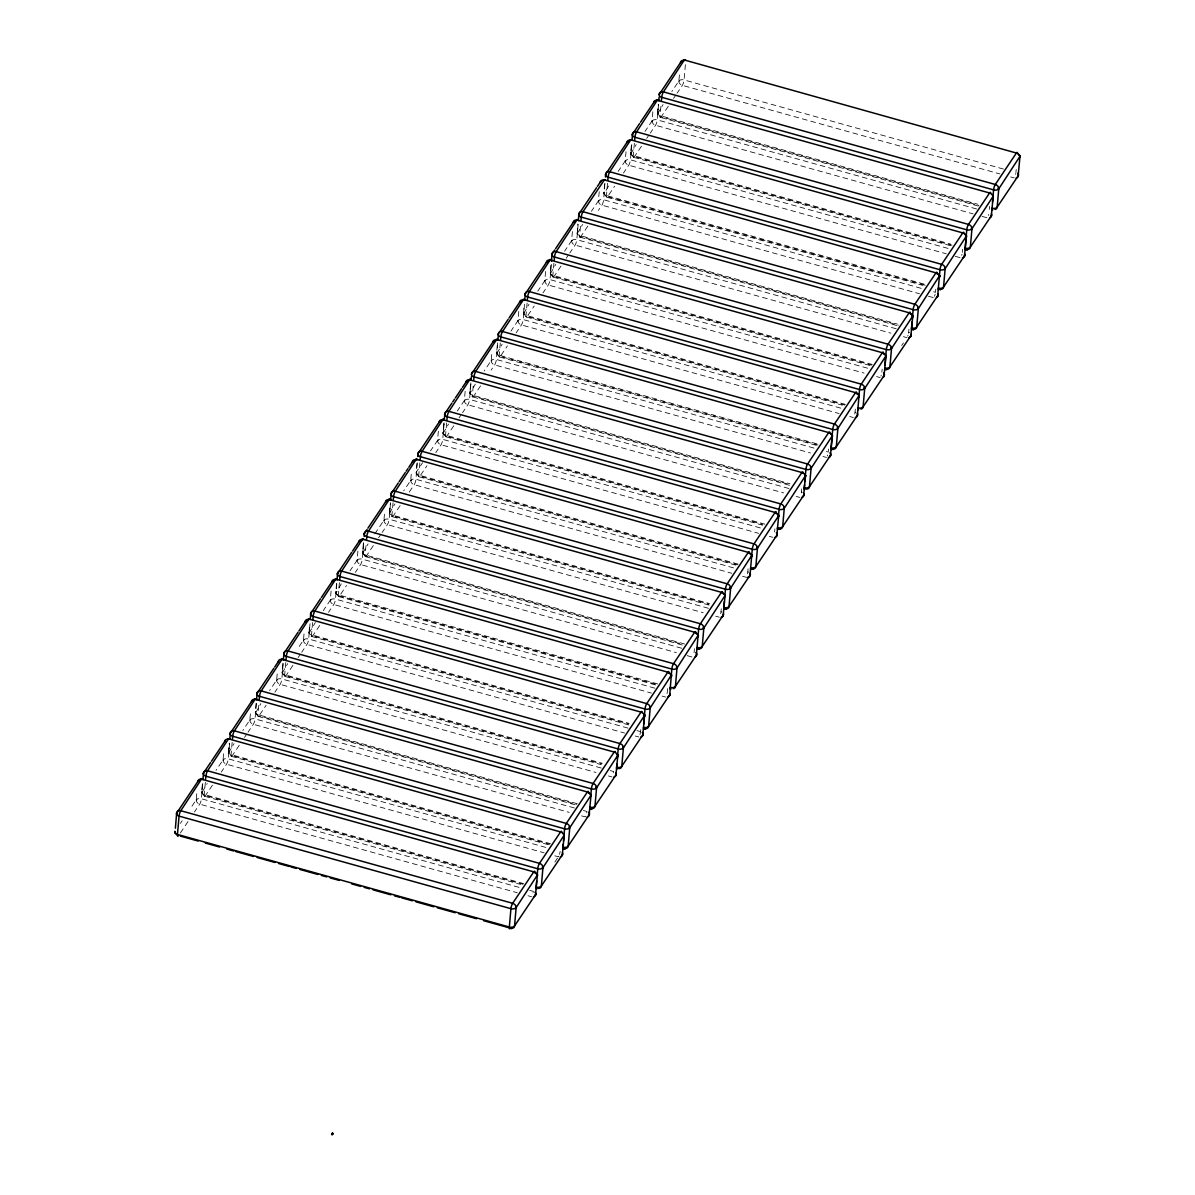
<?xml version="1.0" encoding="UTF-8"?>
<svg xmlns="http://www.w3.org/2000/svg" width="1195" height="1195" viewBox="0 0 1195 1195"><rect width="100%" height="100%" fill="white"/><g stroke="black" fill="none" stroke-linecap="round" stroke-linejoin="round"><path stroke-width="0.75" stroke-dasharray="5 3.75" d="M228.723 752.955L229.291 743.126M255.536 713.027L260.839 703.616M282.349 673.084L282.901 665.421M309.161 633.156L309.595 624.851M655.293 684.093L339.485 595.991A4.048 3.122 33.9 0 1 335.989 591.674L335.974 593.213L341.277 583.817M362.787 553.285L363.609 542.575M389.6 513.357L390.421 502.632M416.413 473.414L416.428 471.861L422.597 462.704M443.226 433.486L444.047 422.761M496.851 353.615L502.154 344.205M523.664 313.673L528.967 304.277M550.477 273.745L551.029 266.082M577.29 233.817L577.857 223.988M925.214 285.246L607.613 196.652A4.048 3.122 33.9 0 1 604.132 192.32L604.102 193.874L609.405 184.463M630.915 153.946L631.468 146.283M657.728 114.003L658.296 104.189M196.757 793.734L196.219 799.843L190.065 809.015M202.343 784.592L201.671 792.658L204.494 796.214M202.463 785.234L201.761 792.882L207.213 783.487M202.762 783.487L201.417 798.768A4.048 1.001 -74.4 0 1 199.714 804.16L194.426 812.017M205.346 782.292L204.27 794.511A4.048 1.001 -74.4 0 0 205.421 795.661L523.022 884.255M223.57 753.791L223.032 759.9L215.996 770.387M229.574 743.559L228.23 758.825A4.048 1.001 -74.4 0 1 226.527 764.232L221.239 772.089M232.159 742.364L231.083 754.583A4.048 1.001 -74.4 0 0 232.233 755.733L549.834 844.327M250.382 713.863L249.845 719.973L242.809 730.444M256.103 703.198L255.297 712.788L258.12 716.343M256.387 703.616L255.043 718.897A4.048 1.001 -74.4 0 1 253.34 724.289L248.052 732.162M258.703 705.483L257.896 714.655A4.048 1.001 -74.4 0 0 259.046 715.805L576.647 804.399M277.195 673.92L276.657 680.03L269.622 690.516M282.916 663.27L282.11 672.845L284.933 676.415M283.2 663.688L281.856 678.969A4.048 1.001 -74.4 0 1 280.153 684.362L274.88 692.219M285.784 662.493L284.709 674.712A4.048 1.001 -74.4 0 0 285.859 675.862L601.668 763.963M304.008 633.992L303.485 640.102L297.316 649.273M310.013 623.745L308.668 639.026A4.048 1.001 -74.4 0 1 306.966 644.434L301.693 652.291M312.597 622.55L311.522 634.784A4.048 1.001 -74.4 0 0 312.672 635.934L628.48 724.021M331.09 591.002L330.298 600.174L323.248 610.645M336.542 583.399L335.735 592.974L338.558 596.544M336.826 583.817L335.481 599.098A4.048 1.001 -74.4 0 1 333.778 604.491L328.505 612.348M339.41 582.622L338.334 594.841A4.048 1.001 -74.4 0 0 339.485 595.991L346.52 585.52M357.902 551.059L357.111 560.231L350.075 570.717M363.355 543.456L362.548 553.046L365.371 556.601M363.638 543.874L362.294 559.155A4.048 1.001 -74.4 0 1 360.591 564.563L355.318 572.42M365.954 545.742L365.147 554.913A4.048 1.001 -74.4 0 0 366.297 556.063L682.106 644.165M384.446 514.194L383.924 520.303L373.363 536.017M390.451 503.946L389.122 519.227A4.048 1.001 -74.4 0 1 387.404 524.62L382.131 532.477M393.035 502.751L391.96 514.985A4.048 1.001 -74.4 0 0 393.11 516.12L708.919 604.222M411.259 474.251L410.736 480.36L403.701 490.846M416.98 463.585L416.174 473.175L418.997 476.73M417.234 462.704L415.935 479.285A4.048 1.001 -74.4 0 1 414.217 484.692L408.944 492.549M419.848 462.823L418.773 475.042A4.048 1.001 -74.4 0 0 419.923 476.193L737.524 564.787M438.341 431.261L437.549 440.432L430.514 450.903M443.793 423.657L442.986 433.247L445.81 436.802M444.077 424.076L442.747 439.357A4.048 1.001 -74.4 0 1 441.03 444.749L435.757 452.621M446.661 422.881L445.586 435.114A4.048 1.001 -74.4 0 0 446.736 436.265L762.544 524.351M465.154 391.333L464.362 400.489L457.327 410.975M470.86 382.833L469.889 393.543L475.341 384.133M470.89 384.148L469.56 399.429A4.048 1.001 -74.4 0 1 467.842 404.821L462.57 412.678M473.205 386L472.413 395.172A4.048 1.001 -74.4 0 0 473.549 396.322L789.357 484.423M491.698 354.452L491.175 360.561L484.139 371.048M497.284 345.31L496.612 353.376L499.435 356.932M497.673 342.89L496.373 359.486A4.048 1.001 -74.4 0 1 494.655 364.893L491.13 370.121M500.287 343.01L499.226 355.244A4.048 1.001 -74.4 0 0 500.361 356.394L817.963 444.988M518.779 311.462L517.988 320.633L510.952 331.105M524.515 304.277L523.186 319.558A4.048 1.001 -74.4 0 1 521.468 324.95L516.195 332.808M527.1 303.082L526.039 315.301A4.048 1.001 -74.4 0 0 527.174 316.451L844.775 405.045M545.592 271.519L544.801 280.691L537.765 291.177M550.91 265.454L550.238 273.506L553.061 277.061M551.328 264.334L549.999 279.615A4.048 1.001 -74.4 0 1 548.281 285.022L543.008 292.88M553.912 263.154L552.852 275.373A4.048 1.001 -74.4 0 0 553.987 276.523L871.588 365.117M572.405 231.591L571.613 240.763L564.578 251.234M578.141 224.406L576.812 239.687A4.048 1.001 -74.4 0 1 575.094 245.08L569.821 252.937M580.456 226.273L579.665 235.445A4.048 1.001 -74.4 0 0 580.8 236.595L898.401 325.189M599.218 191.663L598.426 200.82L591.391 211.306M604.67 184.06L603.863 193.635L606.687 197.19M604.924 183.164L603.624 199.744A4.048 1.001 -74.4 0 1 601.907 205.152L598.381 210.395M607.538 183.283L606.477 195.502A4.048 1.001 -74.4 0 0 607.613 196.652L614.648 186.181M626.031 151.72L625.239 160.892L618.203 171.363M631.348 145.641L630.676 153.707L633.499 157.262M631.767 144.535L630.437 159.816A4.048 1.001 -74.4 0 1 628.719 165.209L623.446 173.081M634.351 143.34L633.29 155.574A4.048 1.001 -74.4 0 0 634.426 156.724L952.027 245.319M652.843 111.792L652.052 120.949L645.016 131.435M658.579 104.607L657.25 119.888A4.048 1.001 -74.4 0 1 655.532 125.281L650.259 133.138M660.895 106.46L660.103 115.631A4.048 1.001 -74.4 0 0 661.238 116.781L978.839 205.376M679.402 74.912L678.865 81.021L671.829 91.507M685.392 64.664L684.063 79.945A4.048 1.001 -74.4 0 1 682.345 85.353L677.072 93.21M639.937 734.537A4.048 1.001 -74.4 0 0 640.55 731.609L640.819 728.547M667.632 688.619L667.363 691.666A4.048 1.001 -74.4 0 1 666.75 694.609M694.444 648.676L694.175 651.738A4.048 1.001 -74.4 0 1 694.056 652.649M720.66 613.722A4.048 1.001 -74.4 0 0 720.988 611.795L721.257 608.748M747.472 573.794A4.048 1.001 -74.4 0 0 747.801 571.867L748.07 568.805M774.614 531.939L774.883 528.877M801.307 492.923A4.048 1.001 -74.4 0 0 801.427 491.996L801.696 488.949M828.508 449.006L828.24 452.068L824.669 451.068M854.724 414.053A4.048 1.001 -74.4 0 0 855.052 412.126L855.321 409.078M881.865 372.198L882.134 369.135M908.558 333.181A4.048 1.001 -74.4 0 0 908.678 332.27L908.947 329.208M935.76 289.265L935.491 292.327L931.921 291.326M962.304 252.399L962.572 249.337M989.385 209.409L989.654 206.347M1015.929 172.528L1016.198 169.466M228.887 747.712L228.842 753.985L231.307 756.271M309.326 627.913L309.281 634.186L311.746 636.472M389.764 508.114L389.719 514.388L392.184 516.673M470.203 388.315L470.158 394.574L472.622 396.874M523.828 308.444L523.783 314.718L526.248 317.004M577.454 228.574L577.409 234.847L579.874 237.133M657.892 108.775L657.847 115.034L660.312 117.334M228.574 752.955L234.026 743.544M255.386 713.012L255.551 711.473A4.048 3.122 33.9 0 0 259.046 715.805L266.082 705.319M282.199 673.084L287.651 663.673M309.012 633.141L315.346 622.431M362.638 553.27L368.09 543.874M389.451 513.342L394.903 503.946M416.263 473.414L416.428 471.861A4.048 3.122 33.9 0 0 419.923 476.193L426.959 465.721M443.076 433.471L448.528 424.076M496.702 353.6L496.881 352.062A4.048 3.122 33.9 0 0 500.361 356.394L507.397 345.908M523.515 313.673L523.694 312.134A4.048 3.122 33.9 0 0 527.174 316.451L534.21 305.98M550.327 273.73L555.78 264.334M577.14 233.802L582.592 224.406M630.766 153.931L636.218 144.535M657.579 114.003L663.031 104.592M180.4 823.415L182.148 820.801M180.355 832.99L188.272 821.189M212.456 785.19L205.421 795.661A4.048 3.122 33.9 0 1 201.925 791.344A4.048 2.36 5 0 0 204.27 794.511L523.664 883.613M239.269 745.262L232.233 755.733A4.048 3.122 33.9 0 1 228.738 751.401A4.048 2.36 5 0 0 231.083 754.583L550.477 843.67M244.542 737.39L246.304 734.776M292.894 665.391L285.859 675.862A4.048 3.122 33.9 0 1 282.364 671.545A4.048 2.36 5 0 0 284.709 674.712L602.31 763.306M298.167 657.534L299.93 654.905M319.707 625.448L312.672 635.934A4.048 3.122 33.9 0 1 309.176 631.602A4.048 2.36 5 0 0 311.522 634.784L629.123 723.378M373.333 545.577L366.297 556.063A4.048 3.122 33.9 0 1 362.802 551.731A4.048 2.36 5 0 0 365.147 554.913L684.541 644M378.606 537.72L380.368 535.106M400.146 505.649L393.11 516.12A4.048 3.122 33.9 0 1 389.615 511.804A4.048 2.36 5 0 0 391.96 514.985L709.561 603.58M453.771 425.779L446.736 436.265A4.048 3.122 33.9 0 1 443.255 431.933A4.048 2.36 5 0 0 445.586 435.114L764.979 524.202M459.044 417.921L460.807 415.307M480.584 385.851L473.549 396.322A4.048 3.122 33.9 0 1 470.068 392.005A4.048 2.36 5 0 0 472.413 395.172L790.014 483.766M561.023 266.037L553.987 276.523A4.048 3.122 33.9 0 1 550.507 272.191A4.048 2.36 5 0 0 552.852 275.373L872.23 364.46M566.296 258.18L568.058 255.566M587.835 226.109L580.8 236.595A4.048 3.122 33.9 0 1 577.319 232.263A4.048 2.36 5 0 0 579.665 235.445L897.266 324.039M641.461 146.238L634.426 156.724A4.048 3.122 33.9 0 1 630.945 152.392A4.048 2.36 5 0 0 633.29 155.574L950.891 244.168M646.734 138.381L648.497 135.767M668.274 106.31L661.238 116.781A4.048 3.122 33.9 0 1 657.758 112.464A4.048 2.36 5 0 0 660.103 115.631L977.704 204.225M673.547 98.453L675.309 95.824M554.883 862.043L557.512 858.115M901.687 345.519L903.45 342.905M679.611 80.827L678.865 81.021A4.048 3.122 33.9 0 0 682.345 85.353L999.946 173.947M652.799 120.77L652.052 120.949A4.048 3.122 33.9 0 0 655.532 125.281L973.133 213.875M625.986 160.698L625.239 160.892A4.048 3.122 33.9 0 0 628.719 165.209L946.32 253.803M599.173 200.626L598.426 200.82A4.048 3.122 33.9 0 0 601.907 205.152L919.508 293.746M572.36 240.568L571.613 240.763A4.048 3.122 33.9 0 0 575.094 245.08L890.917 333.181M545.547 280.496L544.801 280.691A4.048 3.122 33.9 0 0 548.281 285.022L864.09 373.109M518.735 320.439L517.988 320.633A4.048 3.122 33.9 0 0 521.468 324.95L839.069 413.545M491.922 360.367L491.175 360.561A4.048 3.122 33.9 0 0 494.655 364.893L810.464 452.98M465.109 400.31L464.362 400.489A4.048 3.122 33.9 0 0 467.842 404.821L783.651 492.923M438.296 440.238L437.549 440.432A4.048 3.122 33.9 0 0 441.03 444.749L758.631 533.343M411.483 480.166L410.736 480.36A4.048 3.122 33.9 0 0 414.217 484.692L731.818 573.286M384.67 520.109L383.924 520.303A4.048 3.122 33.9 0 0 387.404 524.62L703.213 612.721M357.858 560.037L357.111 560.231A4.048 3.122 33.9 0 0 360.591 564.563L676.4 652.649M331.045 599.98L330.298 600.174A4.048 3.122 33.9 0 0 333.778 604.491L651.38 693.085M304.232 639.908L303.485 640.102A4.048 3.122 33.9 0 0 306.966 644.434L624.567 733.028M277.419 679.85L276.657 680.03A4.048 3.122 33.9 0 0 280.153 684.362L595.961 772.463M250.606 719.778L249.845 719.973A4.048 3.122 33.9 0 0 253.34 724.289L569.149 812.391M223.794 759.706L223.032 759.9A4.048 3.122 33.9 0 0 226.527 764.232L544.128 852.827M196.981 799.649L196.219 799.843A4.048 3.122 33.9 0 0 199.714 804.16L517.315 892.755M1003.441 169.048L684.063 79.945A4.048 2.36 5 0 0 678.865 81.021L679.462 81.409M1010.656 176.935L1014.226 177.921M978.272 206.033L660.566 117.409M976.629 208.976L657.25 119.888A4.048 2.36 5 0 0 652.052 120.949L652.649 121.352M982.051 216.37L987.414 217.863M633.753 157.337L951.459 245.961M948.038 248.411L630.437 159.816A4.048 2.36 5 0 0 625.239 160.892L625.836 161.28M955.238 256.298L960.601 257.791M924.079 284.096L606.477 195.502A4.048 2.36 5 0 1 604.132 192.32M606.94 197.28L922.884 285.411M921.226 288.353L603.624 199.744A4.048 2.36 5 0 0 598.426 200.82L599.024 201.208M928.425 296.24L933.788 297.719M580.128 237.208L897.833 325.832M896.19 328.774L576.812 239.687A4.048 2.36 5 0 0 571.613 240.763L572.211 241.151M903.405 336.661L906.975 337.662M553.315 277.15L871.021 365.775M867.6 368.209L549.999 279.615A4.048 2.36 5 0 0 544.801 280.691L545.398 281.079M876.592 376.604L880.162 377.59M845.418 404.403L526.039 315.301A4.048 2.36 5 0 1 523.694 312.134M526.502 317.078L842.43 405.21M840.787 408.152L523.186 319.558A4.048 2.36 5 0 0 517.988 320.633L518.57 321.022M849.779 416.532L853.349 417.533M816.827 443.838L499.226 355.244A4.048 2.36 5 0 1 496.881 352.062M499.689 357.021L817.395 445.63M813.974 448.08L496.373 359.486A4.048 2.36 5 0 0 491.175 360.561L491.757 360.95M822.967 456.475L826.537 457.461M472.876 396.949L790.582 485.573M788.939 488.516L469.56 399.429A4.048 2.36 5 0 0 464.362 400.489L464.945 400.893M796.154 496.403L799.709 497.404M446.064 436.877L763.769 525.501M760.349 527.951L442.747 439.357A4.048 2.36 5 0 0 437.549 440.432L438.132 440.821M769.341 536.331L772.896 537.332M738.166 564.13L418.773 475.042A4.048 2.36 5 0 1 416.428 471.861M419.251 476.82L736.957 565.444M733.536 567.879L415.935 479.285A4.048 2.36 5 0 0 410.736 480.36L411.319 480.748M742.528 576.274L746.083 577.26M392.438 516.748L710.144 605.372M708.501 608.315L389.122 519.227A4.048 2.36 5 0 0 383.924 520.303L384.506 520.691M715.715 616.202L719.27 617.203M365.625 556.691L683.331 645.315M681.688 648.258L362.294 559.155A4.048 2.36 5 0 0 357.111 560.231L357.693 560.619M687.11 655.637L692.458 657.13M657.728 683.943L338.334 594.841A4.048 2.36 5 0 1 335.989 591.674M338.812 596.619L656.518 685.243M654.875 688.186L335.481 599.098A4.048 2.36 5 0 0 330.298 600.174L330.881 600.562M662.09 696.073L665.645 697.073M312 636.562L629.705 725.171M628.062 728.128L308.668 639.026A4.048 2.36 5 0 0 303.485 640.102L304.068 640.49M636.98 730.608L640.55 731.609M635.262 736.015L638.832 737.001M285.187 676.489L601.115 764.621M601.249 768.056L281.856 678.969A4.048 2.36 5 0 0 276.657 680.03L277.255 680.433M610.167 770.551L613.737 771.537A4.048 1.001 -74.4 0 1 613.408 773.464M608.449 775.943L612.019 776.944M577.29 803.742L257.896 714.655A4.048 2.36 5 0 1 255.551 711.473M258.374 716.417L576.08 805.042M574.437 807.984L255.043 718.897A4.048 2.36 5 0 0 249.845 719.973L250.442 720.361M583.354 810.479L586.924 811.48A4.048 1.001 -74.4 0 1 586.297 814.407M581.636 815.871L585.206 816.872A4.048 1.001 -74.4 0 0 585.595 816.215M231.561 756.36L549.267 844.984M545.831 847.419L228.23 758.825A4.048 2.36 5 0 0 223.032 759.9L223.629 760.289M554.824 855.814L558.394 856.8A4.048 1.001 -74.4 0 0 558.782 856.143M204.733 796.288L520.676 884.419M519.018 887.362L201.417 798.768A4.048 2.36 5 0 0 196.219 799.843L196.816 800.232M529.729 890.35L533.299 891.336A4.048 1.001 -74.4 0 1 532.671 894.278M528.011 895.742L531.581 896.743M988.788 214.383A4.048 1.001 -74.4 0 1 988.504 215.399M908.678 332.27A4.048 2.36 5 0 1 909.604 332.613M908.066 335.197A4.048 1.001 -74.4 0 1 907.722 336.153M881.253 375.14A4.048 1.001 -74.4 0 1 880.909 376.096M935.162 294.254A4.048 1.001 -74.4 0 1 934.535 296.226M720.988 611.795A4.048 2.36 5 0 1 721.914 612.154M961.975 254.311A4.048 1.001 -74.4 0 1 961.691 255.327M801.427 491.996A4.048 2.36 5 0 1 802.353 492.34M1015.81 173.439A4.048 1.001 -74.4 0 1 1015.601 174.44M560.111 851.408A4.048 1.001 -74.4 0 1 559.484 854.35M855.052 412.126A4.048 2.36 5 0 1 855.978 412.469M827.627 454.996A4.048 1.001 -74.4 0 1 827.284 455.967M747.801 571.867A4.048 2.36 5 0 1 748.727 572.211"/><path stroke-width="1.5" d="M175.381 828.225L176.696 812.705M203.001 779.125L203.508 772.777M205.615 779.245L205.884 776.182A4.048 1.001 -74.4 0 1 207.586 770.79L228.633 738.689M232.427 739.302L232.696 736.254A4.048 1.001 -74.4 0 1 234.399 730.847L255.446 698.761M256.626 699.254L257.134 692.906M259.24 699.374L259.509 696.312A4.048 1.001 -74.4 0 1 261.212 690.919L282.259 658.818M283.439 659.311L283.947 652.978M286.053 659.431L286.322 656.384A4.048 1.001 -74.4 0 1 288.025 650.976L309.072 618.89M310.252 619.383L310.76 613.035M312.866 619.503L313.135 616.441A4.048 1.001 -74.4 0 1 314.838 611.048L335.885 578.948M337.065 579.441L337.573 573.107M339.679 579.56L339.948 576.513A4.048 1.001 -74.4 0 1 341.65 571.105L362.697 539.02M364.146 536.45L364.385 533.164M366.492 539.632L366.76 536.57A4.048 1.001 -74.4 0 1 368.463 531.178L389.51 499.092M331.971 1133.98C331.239 1136.101 333.584 1131.306 331.702 1134.384M332.329 1134.802L332.464 1133.039L333.121 1133.622M390.69 499.585L391.198 493.236M393.304 499.704L393.573 496.642A4.048 1.001 -74.4 0 1 395.291 491.25L416.323 459.149M417.772 456.595L418.011 453.308M420.117 459.761L420.386 456.714A4.048 1.001 -74.4 0 1 422.104 451.307L443.136 419.221M444.316 419.714L444.824 413.365M446.93 419.833L447.199 416.771A4.048 1.001 -74.4 0 1 448.917 411.379L469.949 379.278M471.129 379.771L471.398 376.724M473.743 379.89L474.012 376.843A4.048 1.001 -74.4 0 1 475.729 371.436L496.761 339.35M498.449 333.495L497.942 339.843A4.048 1.001 -74.4 0 0 496.836 340.007A4.048 3.122 33.9 0 0 492.773 342.233L471.487 374.02M500.556 339.963L500.824 336.9A4.048 1.001 -74.4 0 1 502.542 331.508L523.574 299.407M524.754 299.9L525.277 293.567M527.368 300.02L527.637 296.972A4.048 1.001 -74.4 0 1 529.355 291.58L550.387 259.479M551.567 259.972L552.09 253.624M554.181 260.092L554.45 257.03A4.048 1.001 -74.4 0 1 556.168 251.637L577.2 219.551M578.38 220.044L578.903 213.696M580.994 220.164L581.263 217.102A4.048 1.001 -74.4 0 1 582.981 211.709L604.087 180.266A4.048 1.001 -74.4 0 1 605.014 179.728M536.928 888.677A4.048 1.001 -74.4 0 1 536.152 887.093L536.689 880.984M537.227 874.874L537.75 868.765A4.048 1.001 -74.4 0 1 539.468 863.358L560.574 831.929A4.048 1.001 -74.4 0 1 561.74 832.303M605.462 177.054L605.716 173.768M607.807 180.221L608.076 177.174A4.048 1.001 -74.4 0 1 609.794 171.766L630.826 139.681M564.757 848.913L564.1 848.316A4.048 1.001 -74.4 0 1 562.964 847.165L563.233 844.103M563.502 841.041L564.563 828.822A4.048 1.001 -74.4 0 1 566.281 823.43L587.387 791.986A4.048 1.001 -74.4 0 1 588.478 791.792M632.006 140.173L632.528 133.825M634.62 140.293L634.889 137.231A4.048 1.001 -74.4 0 1 636.606 131.838L657.638 99.738M590.853 795.004L591.376 788.894A4.048 1.001 -74.4 0 1 593.093 783.487L614.2 752.058A4.048 1.001 -74.4 0 1 615.365 752.432M658.818 100.231L659.087 97.183M661.433 100.35L661.701 97.303A4.048 1.001 -74.4 0 1 663.419 91.895L684.451 59.81M617.053 769.072A4.048 1.001 -74.4 0 1 616.59 767.295L616.859 764.232M617.397 758.123L618.188 748.951A4.048 1.001 -74.4 0 1 619.906 743.559L641.013 712.115A4.048 1.001 -74.4 0 1 642.178 712.489M643.672 724.304L645.001 709.023A4.048 1.001 -74.4 0 1 646.719 703.616L667.826 672.188A4.048 1.001 -74.4 0 1 668.961 673.338M725.634 609.316L724.977 608.703A4.048 1.001 -74.4 0 1 723.841 607.553L724.379 601.443M724.917 595.334L725.44 589.225A4.048 1.001 -74.4 0 1 727.158 583.817L748.264 552.389A4.048 1.001 -74.4 0 1 749.429 552.762M778.543 515.463L779.065 509.354A4.048 1.001 -74.4 0 1 780.783 503.946L801.89 472.518A4.048 1.001 -74.4 0 1 803.055 472.891M805.057 489.338A4.048 1.001 -74.4 0 1 804.28 487.754L804.549 484.692M804.818 481.645L805.878 469.411A4.048 1.001 -74.4 0 1 807.596 464.018L828.703 432.575A4.048 1.001 -74.4 0 1 829.868 432.948M831.899 438.655L831.093 447.811A4.048 2.36 5 0 0 836.291 446.751L857.398 415.307L859.519 389.54A4.048 1.001 -74.4 0 1 861.222 384.148L882.328 352.704A4.048 1.001 -74.4 0 1 883.493 353.093M832.168 435.592L832.706 429.483A4.048 1.001 -74.4 0 1 834.409 424.091L855.515 392.647A4.048 1.001 -74.4 0 1 856.666 393.797M884.987 364.893L886.332 349.612A4.048 1.001 -74.4 0 1 888.034 344.22L909.141 312.776A4.048 1.001 -74.4 0 1 910.291 313.926M913.324 329.775L912.666 329.163A4.048 1.001 -74.4 0 1 911.531 328.013L912.069 321.903M912.338 318.841L913.144 309.684A4.048 1.001 -74.4 0 1 914.847 304.277L935.954 272.848A4.048 1.001 -74.4 0 1 937.119 273.222M966.949 249.904L966.307 249.292A4.048 1.001 -74.4 0 1 965.157 248.142L965.963 238.985M966.232 235.923L966.77 229.813A4.048 1.001 -74.4 0 1 968.473 224.406L989.579 192.978A4.048 1.001 -74.4 0 1 990.67 192.768M992.507 202.104L993.583 189.871A4.048 1.001 -74.4 0 1 995.286 184.478L1016.392 153.035A4.048 1.001 -74.4 0 1 1017.557 153.408M174.948 832.81L175.112 831.272A4.048 2.36 5 0 0 177.457 834.454A4.048 1.001 -74.4 0 0 178.249 836.037M537.421 874.635L535.465 895.279M564.234 834.707L562.277 855.351M591.047 794.78L589.09 815.423M617.86 754.837L615.903 775.48M644.673 714.909L642.716 735.552M643.448 728.711A4.048 1.001 -74.4 0 0 644.538 728.502A4.048 3.122 33.9 0 0 648.601 726.291L650.199 707.948L671.485 674.966M673.278 688.664A4.048 3.122 33.9 0 0 675.414 686.348L677.012 668.02L698.298 635.038M725.111 595.095L723.154 615.739M726.904 608.793A4.048 3.122 33.9 0 0 729.04 606.477L730.638 588.149L751.924 555.167M778.737 515.239L776.78 535.883M805.549 475.296L803.593 495.94M832.362 435.368L830.405 456.012M831.137 449.171A4.048 1.001 -74.4 0 0 832.228 448.962A4.048 3.122 33.9 0 0 836.291 446.751L837.889 428.407L859.175 395.425M885.988 355.498L884.031 376.141M912.801 315.57L910.844 336.198M913.816 329.596L912.666 329.163A4.048 3.122 33.9 0 0 916.729 326.937L918.343 308.609L939.614 275.627M966.426 235.699L964.47 256.342M993.239 195.756L991.282 216.4M1020.052 155.828L1018.095 176.472M537.511 874.874L516.135 907.617L514.537 925.961A4.048 3.122 33.9 0 1 510.474 928.171L483.706 920.718M564.324 834.932L542.948 867.689L541.35 886.018A4.048 3.122 33.9 0 1 538.273 888.408M591.137 795.004L569.761 827.747L568.163 846.09A4.048 3.122 33.9 0 1 564.1 848.316L565.25 848.749M617.949 755.076L596.574 787.819L594.976 806.147A4.048 3.122 33.9 0 1 593.661 808.164M644.762 715.133L623.387 747.891L621.788 766.219A4.048 3.122 33.9 0 1 618.711 768.609M335.302 578.992L667.826 672.188A4.048 3.122 33.9 0 1 671.306 676.519L671.575 675.205M362.115 539.064L694.639 632.245A4.048 3.122 33.9 0 1 698.119 636.577L698.388 635.262M725.201 595.334L703.825 628.077L702.227 646.42A4.048 3.122 33.9 0 1 698.164 648.631A4.048 1.001 -74.4 0 1 697.029 647.496A4.048 2.36 5 0 0 702.227 646.42L723.333 614.977A4.048 2.36 5 0 0 723.543 613.782M415.74 459.194L748.264 552.389A4.048 3.122 33.9 0 1 751.745 556.706L752.013 555.391M778.826 515.463L757.451 548.206L755.852 566.549A4.048 3.122 33.9 0 1 751.789 568.775A4.048 1.001 -74.4 0 1 750.654 567.625A4.048 2.36 5 0 0 755.852 566.549L776.959 535.106A4.048 2.36 5 0 0 776.317 532.746M805.639 475.535L784.264 508.278L782.665 526.607A4.048 3.122 33.9 0 1 778.602 528.832A4.048 1.001 -74.4 0 1 777.467 527.682A4.048 2.36 5 0 0 782.665 526.607L803.772 495.178A4.048 2.36 5 0 0 803.682 493.371M832.452 435.592L811.076 468.35L809.478 486.679A4.048 3.122 33.9 0 1 806.401 489.069M522.992 299.452L855.515 392.647A4.048 3.122 33.9 0 1 859.011 396.979L859.265 395.664M886.078 355.722L864.702 388.48L863.104 406.808A4.048 3.122 33.9 0 1 860.968 409.123M912.89 315.794L891.515 348.537L889.916 366.88A4.048 3.122 33.9 0 1 885.853 369.106A4.048 1.001 -74.4 0 1 884.688 368.717M603.43 179.653L935.954 272.848A4.048 3.122 33.9 0 1 939.449 277.165L939.703 275.851M966.516 235.923L945.155 268.666L943.542 287.009A4.048 3.122 33.9 0 1 939.479 289.235L940.629 289.668M993.329 195.995L971.968 228.738L970.355 247.066A4.048 3.122 33.9 0 1 966.307 249.292L967.442 249.725M1020.142 156.052L998.781 188.81L997.168 207.138A4.048 3.122 33.9 0 1 995.032 209.454M669.529 695.61L669.708 694.848A4.048 2.36 5 0 0 669.917 693.638M696.341 655.682L698.627 629.153A4.048 1.001 -74.4 0 1 700.345 623.76L721.451 592.317A4.048 1.001 -74.4 0 1 722.587 593.467M749.967 575.811L752.252 549.282A4.048 1.001 -74.4 0 1 753.97 543.889L775.077 512.446A4.048 1.001 -74.4 0 1 776.003 511.908M857.218 416.069L857.398 415.307A4.048 2.36 5 0 0 857.308 413.5M937.657 296.27L939.957 269.741A4.048 1.001 -74.4 0 1 941.66 264.349L962.767 232.905A4.048 1.001 -74.4 0 1 963.932 233.279M176.546 813.287L197.832 781.5A4.048 2.36 5 0 1 199.042 780.589M203.359 773.359L210.574 762.529M230.172 733.416L251.458 701.629A4.048 2.36 5 0 1 252.668 700.718M256.985 693.488L273.864 668.244M283.798 653.56L298.048 632.245M310.61 613.618L320.454 598.859M337.423 573.69L351.674 552.374M364.236 533.747L367.044 529.475M391.049 493.819L398.264 482.989M417.862 453.891L439.148 422.089A4.048 2.36 5 0 1 441.254 420.894M444.674 413.948L444.854 413.604A4.048 3.122 33.9 0 1 448.917 411.379L780.783 503.946A4.048 3.122 33.9 0 1 784.264 508.278A4.048 2.36 5 0 1 779.065 509.354L447.199 416.771A4.048 2.36 5 0 1 444.854 413.604M498.3 334.077L498.479 333.734A4.048 3.122 33.9 0 1 502.542 331.508L834.409 424.091A4.048 3.122 33.9 0 1 837.889 428.407A4.048 2.36 5 0 1 832.706 429.483L500.824 336.9A4.048 2.36 5 0 1 498.479 333.734M525.113 294.149L546.399 262.362A4.048 2.36 5 0 1 547.624 261.436M551.926 254.206L554.749 249.934M578.738 214.278L596.514 187.734M605.551 174.35L626.837 142.549A4.048 2.36 5 0 1 628.958 141.354M632.364 134.408L639.579 123.578M659.177 94.48L680.463 62.693A4.048 2.36 5 0 1 681.688 61.767M331.971 1133.771L331.762 1134.488L332.046 1133.652M331.851 1134.309L332.18 1133.457M211.455 761.215L224.645 741.572A4.048 2.36 5 0 1 225.138 741.049M274.745 666.944L278.271 661.701A4.048 2.36 5 0 1 278.764 661.193M298.929 630.93L305.084 621.759A4.048 3.122 33.9 0 1 309.147 619.548A4.048 1.001 -74.4 0 1 310.237 619.339M321.335 597.545L331.896 581.831A4.048 2.36 5 0 1 333.106 580.904M352.555 551.059L358.709 541.903A4.048 2.36 5 0 1 359.919 540.976M367.926 528.16L385.522 501.96A4.048 2.36 5 0 1 387.628 500.765M399.145 481.675L405.299 472.503M406.18 471.203L407.943 468.574M408.81 467.275L412.335 462.032A4.048 2.36 5 0 1 414.441 460.837M445.735 412.29L451.889 403.118M452.771 401.804L454.533 399.19M455.4 397.875L461.569 388.704M462.435 387.404L465.96 382.161A4.048 2.36 5 0 1 468.067 380.966M499.361 332.419L508.159 319.319M509.025 318.004L519.586 302.29A4.048 2.36 5 0 1 521.692 301.095M555.615 248.62L573.212 222.419A4.048 2.36 5 0 1 575.333 221.224M597.38 186.42L600.024 182.491A4.048 2.36 5 0 1 601.249 181.565M640.46 122.263L653.65 102.621A4.048 2.36 5 0 1 655.771 101.426M332.598 1133.487L331.687 1134.204M180.385 836.097L198.236 841.071M205.361 843.072L219.641 847.046M226.781 849.047L233.921 851.034M235.699 851.527L253.549 856.501M257.104 857.502L274.955 862.476M278.525 863.477L289.235 866.465M291.012 866.958L296.36 868.451M299.93 869.452L317.78 874.426M321.35 875.427L326.698 876.906M330.268 877.907L339.186 880.401M351.674 883.882L360.591 886.376M364.161 887.362L369.524 888.856M373.094 889.857L390.929 894.831M394.499 895.832L399.847 897.326M401.639 897.818L412.35 900.806M415.905 901.807L433.755 906.781M437.325 907.767L455.161 912.756M458.731 913.742L476.581 918.716M333.106 1134.01L332.434 1133.293M887.004 369.539L885.853 369.106L886.511 369.703M833.378 449.395L832.228 448.962L832.885 449.574M779.752 529.265L778.602 528.832L779.259 529.445M752.94 569.208L751.789 568.775L752.447 569.373M724.977 608.703L726.127 609.136M699.314 649.079L698.164 648.631L698.821 649.243M645.688 728.935L644.538 728.502L645.195 729.114M592.063 808.806L590.913 808.373A4.048 1.001 -74.4 0 1 589.777 807.222A4.048 2.36 5 0 0 594.976 806.147L616.082 774.718A4.048 2.36 5 0 0 615.993 772.911M201.821 778.632L180.774 810.718A4.048 1.001 -74.4 0 0 179.071 816.11L177.457 834.454L509.339 927.021A4.048 1.001 -74.4 0 0 510.474 928.171L511.624 928.62M998.183 188.407L998.781 188.81A4.048 2.36 5 0 1 993.583 189.871L661.701 97.303A4.048 2.36 5 0 1 659.356 94.121L659.341 93.897M971.371 228.35L971.968 228.738A4.048 2.36 5 0 1 966.77 229.813L634.889 137.231A4.048 2.36 5 0 1 632.543 134.064A4.048 3.122 33.9 0 1 636.606 131.838L968.473 224.406A4.048 3.122 33.9 0 1 971.968 228.738L971.565 227.812M944.558 268.277L945.155 268.666A4.048 2.36 5 0 1 939.957 269.741L608.076 177.174A4.048 2.36 5 0 1 605.731 173.992A4.048 3.122 33.9 0 1 609.794 171.766L941.66 264.349A4.048 3.122 33.9 0 1 945.155 268.666L944.752 267.74M917.745 308.22L918.343 308.609A4.048 2.36 5 0 1 913.144 309.684L581.263 217.102A4.048 2.36 5 0 1 578.918 213.92A4.048 3.122 33.9 0 1 582.981 211.709L914.847 304.277A4.048 3.122 33.9 0 1 918.343 308.609L917.939 307.683M890.932 348.148L891.515 348.537A4.048 2.36 5 0 1 886.332 349.612L554.45 257.03A4.048 2.36 5 0 1 552.105 253.863A4.048 3.122 33.9 0 1 556.168 251.637L888.034 344.22A4.048 3.122 33.9 0 1 891.515 348.537L891.126 347.611M864.119 388.091L864.702 388.48A4.048 2.36 5 0 1 859.519 389.54L527.637 296.972A4.048 2.36 5 0 1 525.292 293.791A4.048 3.122 33.9 0 1 529.355 291.58L861.222 384.148A4.048 3.122 33.9 0 1 864.702 388.48L864.314 387.553M837.307 428.019L837.501 427.481M810.494 467.947L811.076 468.35A4.048 2.36 5 0 1 805.878 469.411L474.012 376.843A4.048 2.36 5 0 1 471.666 373.662L471.637 373.438M783.681 507.89L783.875 507.352M756.868 547.818L757.451 548.206A4.048 2.36 5 0 1 752.252 549.282L420.386 456.714A4.048 2.36 5 0 1 418.041 453.532A4.048 3.122 33.9 0 1 422.104 451.307L753.97 543.889A4.048 3.122 33.9 0 1 757.451 548.206L757.062 547.28M730.055 587.761L730.638 588.149A4.048 2.36 5 0 1 725.44 589.225L393.573 496.642A4.048 2.36 5 0 1 391.228 493.46A4.048 3.122 33.9 0 1 395.291 491.25L727.158 583.817A4.048 3.122 33.9 0 1 730.638 588.149L730.25 587.223M703.243 627.689L703.825 628.077A4.048 2.36 5 0 1 698.627 629.153L366.76 536.57A4.048 2.36 5 0 1 364.415 533.403A4.048 3.122 33.9 0 1 368.463 531.178L700.345 623.76A4.048 3.122 33.9 0 1 703.825 628.077L703.437 627.151M676.43 667.617L677.012 668.02A4.048 2.36 5 0 1 671.814 669.081L339.948 576.513A4.048 2.36 5 0 1 337.602 573.331A4.048 3.122 33.9 0 1 341.65 571.105L673.532 663.688A4.048 3.122 33.9 0 1 677.012 668.02L676.624 667.094M649.602 707.559L650.199 707.948A4.048 2.36 5 0 1 645.001 709.023L313.135 616.441A4.048 2.36 5 0 1 310.79 613.274A4.048 3.122 33.9 0 1 314.838 611.048L646.719 703.616A4.048 3.122 33.9 0 1 650.199 707.948L649.811 707.022M622.789 747.487L623.387 747.891A4.048 2.36 5 0 1 618.188 748.951L286.322 656.384A4.048 2.36 5 0 1 283.977 653.202A4.048 3.122 33.9 0 1 288.025 650.976L619.906 743.559A4.048 3.122 33.9 0 1 623.387 747.891L622.998 746.965M595.976 787.43L596.574 787.819A4.048 2.36 5 0 1 591.376 788.894L259.509 696.312A4.048 2.36 5 0 1 257.164 693.145A4.048 3.122 33.9 0 1 261.212 690.919L593.093 783.487A4.048 3.122 33.9 0 1 596.574 787.819L596.185 786.893M569.164 827.358L569.761 827.747A4.048 2.36 5 0 1 564.563 828.822L232.696 736.254A4.048 2.36 5 0 1 230.351 733.073L230.321 732.834M542.351 867.301L542.948 867.689A4.048 2.36 5 0 1 537.75 868.765L205.884 776.182A4.048 2.36 5 0 1 203.538 773.001A4.048 3.122 33.9 0 1 207.586 770.79L539.468 863.358A4.048 3.122 33.9 0 1 542.948 867.689L542.56 866.763M515.538 907.229L516.135 907.617A4.048 2.36 5 0 1 510.937 908.693L179.071 816.11A4.048 2.36 5 0 1 176.726 812.944A4.048 3.122 33.9 0 1 180.774 810.718L512.655 903.3A4.048 3.122 33.9 0 1 516.135 907.617L515.747 906.691M683.869 59.855L1016.392 153.035A4.048 3.122 33.9 0 1 1019.888 157.367A4.048 2.36 5 0 0 1018.469 154.528M657.056 99.782L657.713 100.395A4.048 1.001 -74.4 0 1 658.878 100.768M630.243 139.725L962.767 232.905A4.048 3.122 33.9 0 1 966.262 237.237A4.048 2.36 5 0 0 966.157 235.43M576.617 219.596L577.275 220.194A4.048 1.001 -74.4 0 1 578.44 220.582M549.805 259.524L550.462 260.137A4.048 1.001 -74.4 0 1 551.597 261.287M496.179 339.395L828.703 432.575A4.048 3.122 33.9 0 1 832.198 436.907A4.048 2.36 5 0 0 830.779 434.069M469.366 379.323L470.023 379.935A4.048 1.001 -74.4 0 1 471.188 380.309M442.553 419.266L443.211 419.878A4.048 1.001 -74.4 0 1 444.376 420.252M388.928 499.137L389.585 499.734A4.048 1.001 -74.4 0 1 390.75 500.122M591.57 808.985L590.913 808.373A4.048 3.122 33.9 0 0 592.839 808.462M308.489 618.935L641.013 712.115A4.048 3.122 33.9 0 1 644.493 716.447A4.048 2.36 5 0 0 643.851 714.087M281.676 658.863L282.334 659.476A4.048 1.001 -74.4 0 1 283.499 659.849M254.864 698.806L255.521 699.419A4.048 1.001 -74.4 0 1 256.686 699.792M228.051 738.734L560.574 831.929A4.048 3.122 33.9 0 1 564.055 836.246A4.048 2.36 5 0 0 563.413 833.886M201.238 778.677L201.88 779.274A4.048 1.001 -74.4 0 1 203.045 779.663M998.378 187.884L998.781 188.81A4.048 3.122 33.9 0 0 995.286 184.478L663.419 91.895A4.048 3.122 33.9 0 0 659.356 94.121M810.688 467.424L811.076 468.35A4.048 3.122 33.9 0 0 807.596 464.018L475.729 371.436A4.048 3.122 33.9 0 0 471.666 373.662M569.373 826.82L569.761 827.747A4.048 3.122 33.9 0 0 566.281 823.43L234.399 730.847A4.048 3.122 33.9 0 0 230.351 733.073L229.813 739.182A4.048 1.001 -74.4 0 0 228.693 739.346A4.048 3.122 33.9 0 0 224.645 741.572M604.013 179.608L604.087 180.266A4.048 3.122 33.9 0 0 600.024 182.491M1018.304 175.934L1018.274 175.695A4.048 2.36 5 0 0 1017.632 173.335M991.491 215.862L991.462 215.638A4.048 2.36 5 0 0 991.372 213.83M964.679 255.805L964.649 255.566A4.048 2.36 5 0 0 964.559 253.758M937.866 295.733L937.836 295.509A4.048 2.36 5 0 0 937.746 293.701M911.053 335.675L911.023 335.436A4.048 2.36 5 0 0 911.232 334.241M884.24 375.603L884.21 375.379A4.048 2.36 5 0 0 883.568 373.004M857.427 415.531L857.398 415.307A4.048 3.122 33.9 0 1 855.261 417.623M830.615 455.474L830.585 455.235A4.048 2.36 5 0 0 829.942 452.875M803.802 495.402L803.772 495.178A4.048 3.122 33.9 0 1 801.636 497.478M776.989 535.345L776.959 535.106A4.048 3.122 33.9 0 1 774.823 537.421M750.176 575.273L750.146 575.049A4.048 2.36 5 0 0 750.057 573.241M723.363 615.216L723.333 614.977A4.048 3.122 33.9 0 1 721.197 617.292M696.551 655.144L696.521 654.92A4.048 2.36 5 0 0 695.878 652.545M669.723 695.072L671.814 669.081A4.048 1.001 -74.4 0 1 673.532 663.688L694.639 632.245A4.048 1.001 -74.4 0 1 695.804 632.633M642.91 735.015L642.895 734.776A4.048 2.36 5 0 0 642.238 732.415M616.097 774.943L616.082 774.718A4.048 3.122 33.9 0 1 613.946 777.019M589.284 814.885L589.269 814.646A4.048 2.36 5 0 0 588.612 812.286M562.472 854.813L562.457 854.589A4.048 2.36 5 0 0 562.367 852.767M535.659 894.756L535.644 894.517A4.048 2.36 5 0 0 534.987 892.157M697.477 634.216A4.048 2.36 5 0 1 698.119 636.577M695.774 633.395A4.048 2.36 5 0 1 696.715 633.753M670.992 689.007A4.048 1.001 -74.4 0 1 670.216 687.424A4.048 2.36 5 0 0 675.414 686.348L696.521 654.92A4.048 3.122 33.9 0 1 695.221 656.921M363.863 539.468A4.048 1.001 -74.4 0 0 362.772 539.677A4.048 3.122 33.9 0 0 358.709 541.903M360.815 540.708A4.048 2.36 5 0 1 361.831 540.588M278.271 661.701A4.048 3.122 33.9 0 1 282.334 659.476L614.2 752.058A4.048 3.122 33.9 0 1 617.681 756.375A4.048 2.36 5 0 0 617.038 754.015M965.157 248.142A4.048 2.36 5 0 0 970.355 247.066L991.462 215.638A4.048 3.122 33.9 0 1 990.162 217.639M653.65 102.621A4.048 3.122 33.9 0 1 657.713 100.395L989.579 192.978A4.048 3.122 33.9 0 1 993.075 197.294A4.048 2.36 5 0 0 992.418 194.934M616.59 767.295A4.048 2.36 5 0 0 621.788 766.219L642.895 734.776A4.048 3.122 33.9 0 1 640.759 737.091M305.084 621.759A4.048 2.36 5 0 1 308.205 620.459M643.403 727.352A4.048 2.36 5 0 0 648.601 726.291L669.708 694.848A4.048 3.122 33.9 0 1 667.572 697.163M337.124 579.978A4.048 1.001 -74.4 0 0 335.959 579.605A4.048 3.122 33.9 0 0 331.896 581.831M669.902 673.681A4.048 2.36 5 0 1 671.306 676.519M884.718 367.955A4.048 2.36 5 0 0 889.916 366.88L911.023 335.436A4.048 3.122 33.9 0 1 908.887 337.752M573.212 222.419A4.048 3.122 33.9 0 1 577.275 220.194L909.141 312.776A4.048 3.122 33.9 0 1 912.636 317.108A4.048 2.36 5 0 0 912.532 315.286M911.217 314.27A4.048 2.36 5 0 1 911.979 314.733M885.166 354.676A4.048 2.36 5 0 1 885.824 357.036A4.048 3.122 33.9 0 0 882.328 352.704L550.462 260.137A4.048 3.122 33.9 0 0 546.399 262.362M883.478 353.854A4.048 2.36 5 0 1 884.405 354.213M858.682 409.467A4.048 1.001 -74.4 0 1 857.905 407.883A4.048 2.36 5 0 0 863.104 406.808L884.21 375.379A4.048 3.122 33.9 0 1 882.911 377.381M548.505 261.167A4.048 2.36 5 0 1 549.521 261.048M938.792 274.805A4.048 2.36 5 0 1 939.449 277.165M937.104 273.999A4.048 2.36 5 0 1 938.03 274.342M911.531 328.013A4.048 2.36 5 0 0 916.729 326.937L937.836 295.509A4.048 3.122 33.9 0 1 936.536 297.51M534.897 873.007A4.048 1.001 -74.4 0 0 533.762 871.857L201.88 779.274A4.048 3.122 33.9 0 0 197.832 781.5M535.823 873.351A4.048 2.36 5 0 1 537.242 876.189A4.048 3.122 33.9 0 0 533.762 871.857L512.655 903.3A4.048 1.001 -74.4 0 0 510.937 908.693L509.339 927.021A4.048 2.36 5 0 0 514.537 925.961L535.644 894.517A4.048 3.122 33.9 0 1 533.508 896.833M177.637 835.215A4.048 3.122 33.9 0 1 176.755 834.633M176.023 833.901A4.048 3.122 33.9 0 1 175.172 832.153M385.522 501.96A4.048 3.122 33.9 0 1 389.585 499.734L721.451 592.317A4.048 3.122 33.9 0 1 724.932 596.649A4.048 2.36 5 0 0 724.842 594.826M723.528 593.81A4.048 2.36 5 0 1 724.289 594.273M938.807 289.847A4.048 1.001 -74.4 0 1 938.344 288.085A4.048 2.36 5 0 0 943.542 287.009L964.649 255.566A4.048 3.122 33.9 0 1 962.513 257.881M631.991 140.129A4.048 1.001 -74.4 0 0 630.9 140.338A4.048 3.122 33.9 0 0 626.837 142.549M964.843 234.399A4.048 2.36 5 0 1 965.605 234.862M465.96 382.161A4.048 3.122 33.9 0 1 470.023 379.935L801.89 472.518A4.048 3.122 33.9 0 1 805.385 476.835A4.048 2.36 5 0 0 804.728 474.475M776.167 512.252A4.048 1.001 -74.4 0 1 776.227 513.596M439.148 422.089A4.048 3.122 33.9 0 1 443.211 419.878L775.077 512.446A4.048 3.122 33.9 0 1 778.572 516.778A4.048 2.36 5 0 0 777.153 513.94M588.552 792.36A4.048 1.001 -74.4 0 1 588.523 793.136M562.964 847.165A4.048 2.36 5 0 0 568.163 846.09L589.269 814.646A4.048 3.122 33.9 0 1 587.133 816.962M251.458 701.629A4.048 3.122 33.9 0 1 255.521 699.419L587.387 791.986A4.048 3.122 33.9 0 1 590.868 796.318A4.048 2.36 5 0 0 589.464 793.48M992.746 209.797A4.048 1.001 -74.4 0 1 991.97 208.214A4.048 2.36 5 0 0 997.168 207.138L1018.274 175.695A4.048 3.122 33.9 0 1 1016.138 178.01M685.616 60.258A4.048 1.001 -74.4 0 0 684.526 60.467A4.048 3.122 33.9 0 0 680.463 62.693M536.152 887.093A4.048 2.36 5 0 0 541.35 886.018L562.457 854.589A4.048 3.122 33.9 0 1 560.321 856.89M524.814 300.438A4.048 1.001 -74.4 0 0 523.649 300.064A4.048 3.122 33.9 0 0 519.586 302.29M857.592 394.141A4.048 2.36 5 0 1 859.011 396.979M804.28 487.754A4.048 2.36 5 0 0 809.478 486.679L830.585 455.235A4.048 3.122 33.9 0 1 828.449 457.551M492.773 342.233A4.048 2.36 5 0 1 494.879 341.038M751.102 554.346A4.048 2.36 5 0 1 751.745 556.706M749.414 553.539A4.048 2.36 5 0 1 750.34 553.882M723.841 607.553A4.048 2.36 5 0 0 729.04 606.477L750.146 575.049A4.048 3.122 33.9 0 1 747.069 577.424M417.488 459.597A4.048 1.001 -74.4 0 0 416.398 459.806A4.048 3.122 33.9 0 0 412.335 462.032"/></g></svg>
